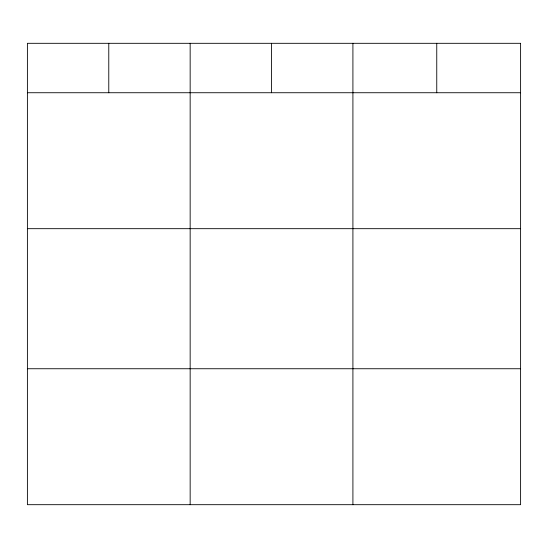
<?xml version="1.0" encoding="UTF-8"?>
<svg xmlns="http://www.w3.org/2000/svg" width="548" height="548" viewBox="0 0 548 548"><rect width="100%" height="100%" fill="white"/><g stroke="black" fill="none" stroke-linecap="round" stroke-linejoin="round"><path stroke-width="0.82" d="M27.4 92.735L520.6 92.735M27.4 228.68L520.6 228.68M27.4 368.742L520.6 368.742M436.756 43.313L436.756 92.735M352.912 43.313L352.912 504.687M271.534 43.313L271.534 92.735M190.156 43.313L190.156 504.687M108.778 43.313L108.778 92.735M520.6 43.313L27.4 43.313L27.4 504.687L520.6 504.687L520.6 43.313"/></g></svg>
